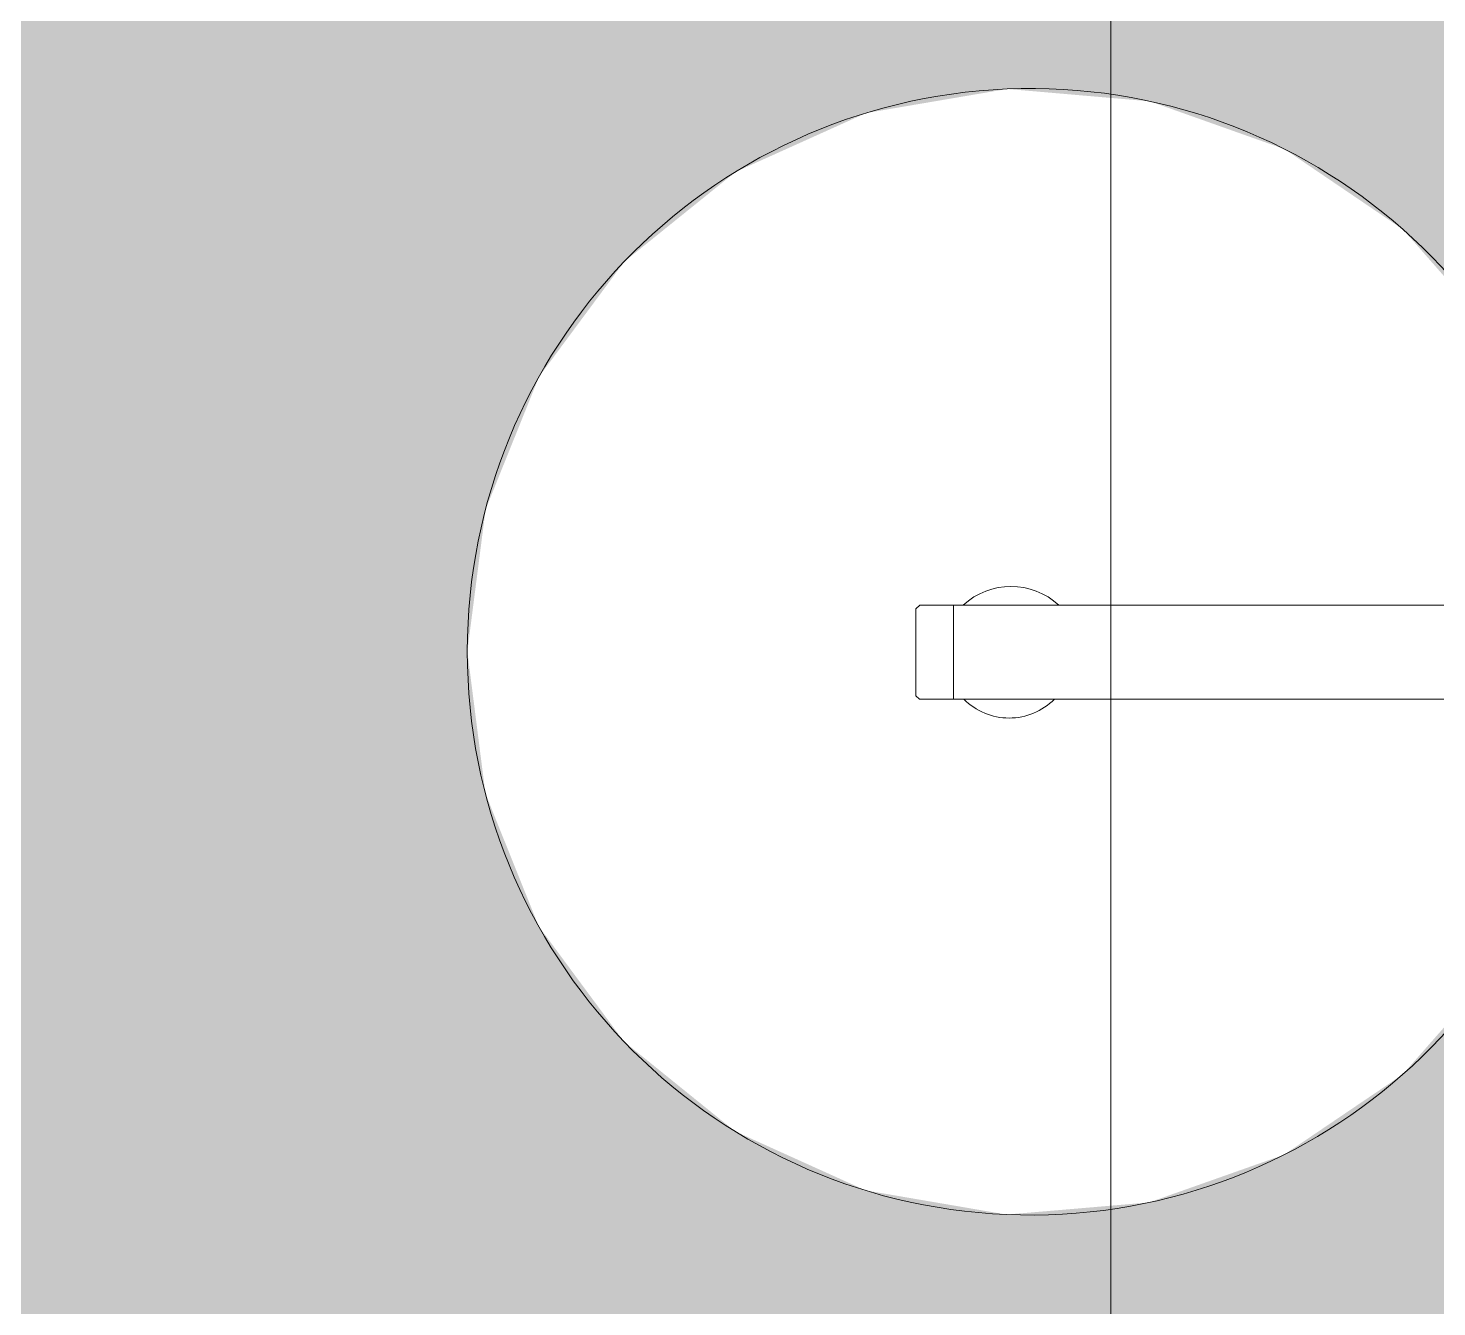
# Model space of a CAD drawing. Header units: millimetres. Extents: x 1680 to 166026, y 35966 to 91121.
# Drawn here: x 75231.7 to 75605.6, y 57343.6 to 57682.9 of the extents above; entities that cross this region are included whole.
import ezdxf

# ---------------------------------------------------------------- set-up
doc = ezdxf.new("R2010")
doc.units = ezdxf.units.MM
for name, color, linetype, lineweight in [('A-AREA-PATT', 32, 'Continuous', 18), ('A-DETL-THIN', 151, 'Continuous', 18), ('P-SANR-FIXT', 252, 'Continuous', 18)]:
    doc.layers.add(name, color=color, linetype=linetype, lineweight=lineweight)

# ---------------------------------------------------------------- blocks, each defined once
blk = doc.blocks.new('Sanitary_Showers_hansgrohe_27133400-Raindance-Select-S-Showerpipe-3 - white_chrome-275599-mebel yerləşmə planı')
at = {"layer": 'P-SANR-FIXT'}
for p, q in [((2792.95, -2333.42), (2793.98, -2332.4)), ((2793.98, -2332.4), (2802.95, -2332.4)), ((2802.95, -2332.4), (2802.95, -2357.41)), ((2972.3, -2332.4), (2802.95, -2332.4)), ((2802.95, -2332.4), (3266.77, -2332.4)), ((2802.95, -2357.41), (2802.95, -2332.4)), ((2802.95, -2332.4), (2802.95, -2357.41)), ((2792.95, -2356.47), (2792.95, -2333.42)), ((2793.89, -2357.41), (2792.95, -2356.47)), ((2802.95, -2357.41), (2793.89, -2357.41)), ((2802.95, -2357.41), (2972.29, -2357.41)), ((3266.77, -2357.41), (2802.95, -2357.41))]:
    blk.add_line(p, q, dxfattribs=at)
for centre, radius, start, end in [((2823.34, -2344.81), 149.47, 4.7612, 355.166), ((2818.18, -2346.32), 18.84, 47.6129, 132.3871), ((2817.69, -2345.5), 16.9, 224.7904, 315.2096)]:
    blk.add_arc(centre, radius, start, end, dxfattribs=at)

msp = doc.modelspace()

# ---------------------------------------------------------------- hatches: boundary and pattern name
at = {"layer": 'A-AREA-PATT'}
h = msp.add_hatch(color=41, dxfattribs=at)
h.paths.add_polyline_path([(75753.53, 57112.4), (75969.09, 57112.4), (75969.09, 59512.4), (74789.25, 59512.4), (74789.25, 59509.47), (75269.23, 59509.47), (75269.23, 59508.34), (75271.56, 59503.59), (75271.58, 59502.71), (75271.04, 59054.91), (75270.7, 59054.07), (75266.27, 59050.06), (75262.6, 59049.48), (75261.58, 59049.47), (74869.1, 59049.47), (74869.1, 59038.87), (74669.11, 59038.87), (74669.11, 59049.47), (74272.2, 59049.94), (74267.62, 59053.8), (74266.77, 59056.43), (74266.6, 59059.47), (74266.74, 59504.73), (74269.1, 59509.47), (74748.6, 59509.47), (74748.6, 59512.4), (74169.09, 59512.4), (74169.09, 57112.4), (75750.04, 57112.4)], flags=0)
h.paths.add_polyline_path([(75893.61, 57365.41), (75852.83, 57365.75), (75852.83, 57386.3), (75856.29, 57386.3), (75855.92, 57447.57), (75841.61, 57447.07), (75837.93, 57433.9), (75830.23, 57419.49), (75823.62, 57410.76), (75815.8, 57404.48), (75806.71, 57400.24), (75796.87, 57398.29), (75782.16, 57398.29), (75773.16, 57399.69), (75764.56, 57403.83), (75756.74, 57410.53), (75748.98, 57421.66), (75744.76, 57430.32), (75741.12, 57442.53), (75739.31, 57456.35), (75739.37, 57468.94), (75741.33, 57481.96), (75745.09, 57494.1), (75750.48, 57504.8), (75646.69, 57504.8), (75638.7, 57467.67), (75621.62, 57433.74), (75596.53, 57405.22), (75565.06, 57383.94), (75529.24, 57371.28), (75491.4, 57368.06), (75453.96, 57374.48), (75419.34, 57390.14), (75389.8, 57414.01), (75367.22, 57444.56), (75353.07, 57479.81), (75348.27, 57517.49), (75353.12, 57555.17), (75367.31, 57590.41), (75389.93, 57620.93), (75419.51, 57644.76), (75454.14, 57660.37), (75491.58, 57666.75), (75529.43, 57663.48), (75565.23, 57650.77), (75596.67, 57629.46), (75621.72, 57600.9), (75638.77, 57566.95), (75646.7, 57529.81), (75855.91, 57529.81), (75855.91, 57648.89), (75852.55, 57648.89), (75852.83, 57669.44), (75856.35, 57669.78), (75893.61, 57669.78), (75894.45, 57610.38), (75895.9, 57608.93), (75897.88, 57608.4), (75909.61, 57608.26), (75909.61, 57603.31), (75912.21, 57603.31), (75912.21, 57607.59), (75929.21, 57607.59), (75929.21, 57603.33), (75931.23, 57603.33), (75931.23, 57625.1), (75932.86, 57626.57), (75959.1, 57626.57), (75959.1, 57557.62), (75932.86, 57557.62), (75931.23, 57559.25), (75931.23, 57581), (75929.21, 57581), (75929.21, 57577.01), (75912.21, 57577.01), (75912.21, 57580.99), (75909.61, 57580.99), (75909.61, 57576.83), (75904.68, 57576.39), (75903.3, 57574.82), (75903.13, 57573.42), (75903.13, 57529.81), (75941.17, 57529.81), (75941.17, 57556.62), (75959.1, 57557.34), (75959.1, 57477.2), (75949.92, 57477.42), (75941.17, 57477.98), (75941.17, 57504.8), (75905.93, 57504.8), (75905.99, 57477.47), (75910.94, 57476.17), (75915.44, 57473.03), (75918.24, 57474.06), (75919.83, 57474.71), (75923.78, 57474.94), (75927.44, 57474.57), (75930.51, 57472.59), (75931.26, 57471.9), (75931.58, 57475.65), (75932.86, 57476.94), (75959.1, 57476.94), (75959.1, 57407.84), (75943.25, 57407.84), (75949.92, 57377.13), (75948.79, 57374.42), (75946.37, 57371.75), (75944.13, 57370.83), (75940.42, 57370.99), (75937.25, 57372.93), (75935.42, 57376.16), (75931.18, 57393.51), (75914.19, 57427.59), (75912.13, 57427.59), (75912.13, 57431.58), (75909.61, 57431.58), (75909.61, 57426.85), (75896.14, 57426.21), (75894.65, 57424.72), (75894.11, 57422.68), (75893.75, 57386.3)], flags=0)
h.paths.add_polyline_path([(75931.18, 57459.58), (75931.18, 57463.47), (75930.57, 57462.21)], flags=0)
h.paths.add_polyline_path([(75855.93, 57476.3), (75855.93, 57504.8), (75830.4, 57504.8), (75837.16, 57491.28), (75841.61, 57476.83), (75843.22, 57476.77)], flags=0)
h.paths.add_polyline_path([(75626.04, 58775.16), (75610.77, 58775.21), (75595.54, 58776.37), (75580.44, 58778.63), (75565.54, 58781.99), (75550.92, 58786.42), (75536.67, 58791.9), (75522.85, 58798.4), (75509.54, 58805.88), (75496.81, 58814.32), (75484.72, 58823.66), (75468.03, 58839.36), (75462.75, 58844.84), (75452.97, 58856.57), (75444.08, 58868.98), (75436.1, 58882.01), (75429.1, 58895.58), (75423.1, 58909.62), (75418.14, 58924.06), (75414.24, 58938.83), (75411.42, 58953.84), (75409.7, 58969.01), (75409.08, 58985.15), (75403.69, 59344.33), (75391.08, 59344.34), (75387.2, 59345.52), (75385.32, 59347.39), (75384.09, 59351.27), (75383.22, 59499.85), (75384.19, 59501.61), (75386.45, 59503.48), (75390.96, 59504.27), (75401.29, 59504.27), (75401.29, 59509.27), (75836.96, 59509.27), (75836.96, 59504.27), (75848.65, 59504.27), (75852.16, 59503.32), (75855.26, 59499.4), (75855.63, 59497.2), (75853.67, 59348.67), (75852.36, 59346.54), (75851.77, 59345.95), (75846.16, 59344.21), (75834.49, 59344.21), (75828.81, 58969.01), (75827.06, 58953.84), (75824.21, 58938.83), (75820.28, 58924.06), (75815.28, 58909.62), (75809.25, 58895.58), (75802.2, 58882.01), (75794.19, 58868.98), (75783.38, 58854.33), (75770.15, 58839.36), (75764.74, 58833.85), (75752.39, 58822.78), (75740.25, 58813.52), (75723.46, 58802.95), (75714.1, 58797.77), (75700.24, 58791.36), (75685.95, 58785.97), (75671.31, 58781.64), (75656.39, 58778.38), (75641.27, 58776.22), (75626.76, 58775.21)], flags=0)

# ---------------------------------------------------------------- linework, layer by layer
at = {"layer": 'A-DETL-THIN'}
msp.add_line((75519.09, 57882.4), (75519.09, 57112.4), dxfattribs=at)

# ---------------------------------------------------------------- block references
at = {"layer": 'P-SANR-FIXT'}
msp.add_blockref('Sanitary_Showers_hansgrohe_27133400-Raindance-Select-S-Showerpipe-3 - white_chrome-275599-mebel yerləşmə planı', (72674.4, 59862.21), dxfattribs=at)

doc.saveas('drawing.dxf')
